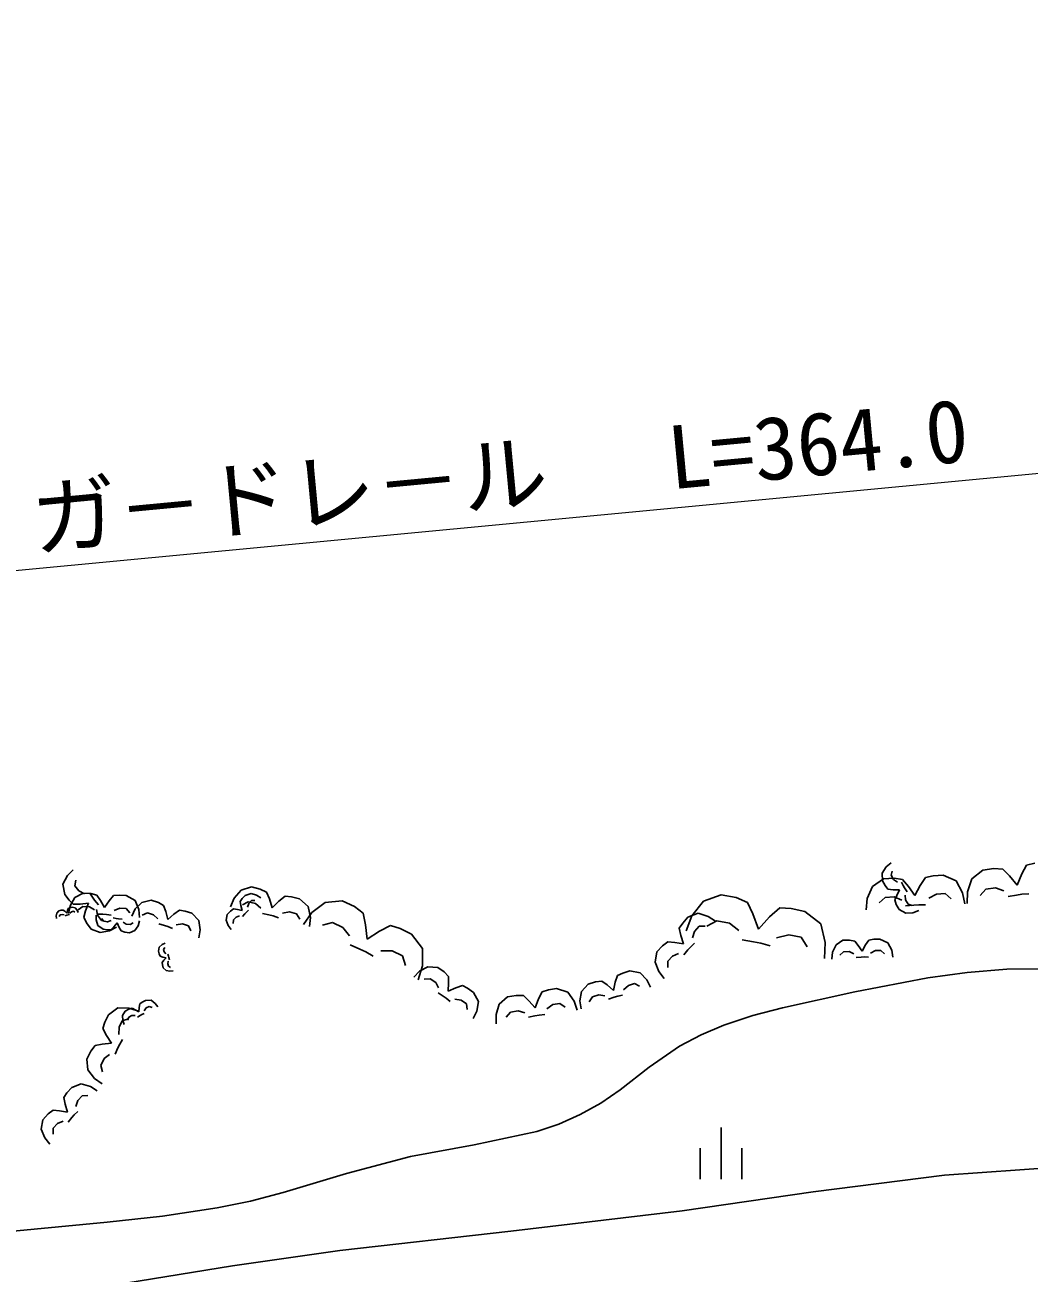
# Model space of a CAD drawing. Units: millimetres, scale not verified. Extents: x 40000 to 680000, y 20000 to 380000.
# Drawn here: x 231361 to 260436, y 271680 to 307831 of the extents above; entities that cross this region are included whole.
import ezdxf
from ezdxf.enums import TextEntityAlignment as Align

# ---------------------------------------------------------------- set-up
doc = ezdxf.new("R2010")
doc.units = ezdxf.units.MM
doc.header["$LTSCALE"] = 1000
doc.layers.add('M-BGD', color=7, linetype='Continuous', lineweight=25)
doc.layers.add('M-STR-HTXT', color=7, linetype='Continuous', lineweight=13)
doc.styles.add('ＭＳ ゴシック', font='')
doc.styles.get('ＭＳ ゴシック').set_extended_font_data('MS Gothic')

msp = doc.modelspace()

# ---------------------------------------------------------------- linework, layer by layer
at = {"layer": 'M-BGD'}
for p, q in [((256180, 283266), (256302, 283443)), ((256302, 283443), (256443, 283557)), ((260227, 283240), (260367, 283493)), ((260367, 283493), (260601, 283555)), ((232460, 282941), (232591, 283191)), ((232591, 283191), (232756, 283362)), ((255902, 282876), (256218, 283096)), ((256193, 283039), (256180, 283266)), ((256218, 283096), (256526, 283115)), ((256474, 283322), (256439, 283201)), ((256439, 283201), (256511, 283077)), ((256511, 283077), (256627, 282997)), ((256526, 283115), (256772, 283079)), ((256772, 283079), (256942, 282881)), ((257285, 282909), (257436, 283141)), ((257436, 283141), (257663, 283183)), ((257663, 283183), (257949, 283200)), ((257949, 283200), (258325, 283036)), ((258653, 282725), (258784, 283099)), ((258784, 283099), (259098, 283353)), ((259098, 283353), (259418, 283396)), ((259418, 283396), (259678, 283378)), ((259678, 283378), (259871, 283184)), ((259871, 283184), (260088, 282918)), ((260088, 282918), (260227, 283240)), ((232513, 282648), (232460, 282941)), ((232834, 283061), (232807, 282898)), ((232807, 282898), (232921, 282748)), ((232921, 282748), (233084, 282663)), ((237417, 282535), (237621, 282770)), ((237621, 282770), (237925, 282864)), ((237925, 282864), (238171, 282803)), ((238171, 282803), (238355, 282714)), ((238355, 282714), (238439, 282517)), ((255750, 282530), (255902, 282876)), ((256273, 282902), (256193, 283039)), ((256351, 282800), (256273, 282902)), ((256504, 282783), (256351, 282800)), ((256689, 282781), (256504, 282783)), ((256603, 282620), (256689, 282781)), ((256744, 283001), (256791, 282905)), ((256791, 282905), (256833, 282833)), ((256833, 282833), (256903, 282721)), ((256942, 282881), (257130, 282613)), ((257130, 282613), (257285, 282909)), ((258325, 283036), (258510, 282696)), ((258646, 282383), (258653, 282725)), ((259188, 282797), (259023, 282616)), ((259463, 282834), (259188, 282797)), ((259702, 282753), (259463, 282834)), ((232639, 282482), (232513, 282648)), ((232756, 282362), (232639, 282482)), ((232667, 282320), (232804, 282555)), ((232957, 282364), (232756, 282362)), ((232804, 282555), (233049, 282686)), ((233199, 282391), (232957, 282364)), ((233049, 282686), (233270, 282674)), ((233112, 282168), (233199, 282391)), ((233235, 282686), (233312, 282568)), ((233270, 282674), (233443, 282628)), ((233312, 282568), (233378, 282481)), ((233378, 282481), (233486, 282347)), ((233443, 282628), (233548, 282473)), ((233548, 282473), (233661, 282265)), ((233661, 282265), (233796, 282464)), ((233796, 282464), (233923, 282617)), ((233923, 282617), (234089, 282629)), ((234089, 282629), (234295, 282617)), ((234295, 282617), (234550, 282469)), ((234550, 282469), (234654, 282210)), ((234555, 282226), (234746, 282417)), ((234746, 282417), (235014, 282481)), ((235014, 282481), (235223, 282413)), ((235223, 282413), (235377, 282326)), ((237313, 282288), (237417, 282535)), ((237594, 282444), (237653, 282526)), ((237615, 282325), (237594, 282444)), ((237653, 282526), (237739, 282617)), ((237829, 282432), (237656, 282348)), ((237739, 282617), (237908, 282678)), ((237840, 282385), (237805, 282280)), ((238040, 282379), (237829, 282432)), ((237917, 282468), (237840, 282385)), ((237908, 282678), (238069, 282626)), ((238017, 282469), (237917, 282468)), ((238191, 282251), (238040, 282379)), ((238069, 282626), (238187, 282545)), ((238439, 282517), (238521, 282259)), ((238521, 282259), (238716, 282454)), ((238716, 282454), (238891, 282598)), ((238891, 282598), (239080, 282575)), ((239080, 282575), (239309, 282518)), ((239309, 282518), (239564, 282296)), ((239666, 282124), (240053, 282417)), ((240053, 282417), (240547, 282465)), ((240547, 282465), (240904, 282293)), ((250672, 282028), (251006, 282451)), ((251006, 282451), (251523, 282639)), ((251523, 282639), (251953, 282553)), ((251953, 282553), (252280, 282415)), ((252280, 282415), (252442, 282080)), ((255719, 282205), (255750, 282530)), ((256265, 282561), (256095, 282400)), ((256530, 282577), (256265, 282561)), ((256751, 282482), (256530, 282577)), ((256548, 282487), (256603, 282620)), ((256592, 282356), (256548, 282487)), ((256678, 282208), (256592, 282356)), ((256848, 282625), (256857, 282492)), ((256857, 282492), (256931, 282365)), ((256931, 282365), (257053, 282322)), ((257247, 282347), (257096, 282338)), ((257441, 282344), (257247, 282347)), ((257752, 282657), (257530, 282536)), ((258009, 282673), (257752, 282657)), ((258177, 282518), (258009, 282673)), ((258510, 282696), (258580, 282377)), ((260074, 282629), (259830, 282588)), ((260230, 282650), (260074, 282629)), ((260433, 282662), (260230, 282650)), ((232267, 282023), (232285, 282107)), ((232276, 281949), (232267, 282023)), ((232285, 282107), (232345, 282171)), ((232345, 282171), (232413, 282190)), ((232381, 282054), (232350, 282010)), ((232439, 282070), (232381, 282054)), ((232413, 282190), (232469, 282193)), ((232492, 282059), (232439, 282070)), ((232469, 282193), (232516, 282157)), ((232516, 282157), (232571, 282106)), ((232576, 282043), (232525, 282027)), ((232571, 282106), (232592, 282179)), ((232609, 282052), (232576, 282043)), ((232592, 282179), (232614, 282238)), ((232653, 282061), (232609, 282052)), ((232614, 282238), (232663, 282258)), ((232618, 282091), (232667, 282320)), ((232663, 282258), (232726, 282275)), ((232707, 282145), (232664, 282108)), ((232764, 282160), (232707, 282145)), ((232726, 282275), (232817, 282256)), ((232809, 282134), (232764, 282160)), ((232817, 282256), (232875, 282189)), ((232875, 282189), (232905, 282121)), ((233038, 282300), (232903, 282199)), ((233228, 282289), (233038, 282300)), ((233061, 281986), (233112, 282168)), ((233139, 281823), (233061, 281986)), ((233379, 282203), (233228, 282289)), ((233422, 281906), (233419, 282050)), ((233431, 282214), (233463, 282042)), ((233614, 282071), (233444, 282076)), ((233463, 282042), (233579, 281889)), ((233722, 282065), (233614, 282071)), ((233860, 282047), (233722, 282065)), ((234109, 282245), (233940, 282177)), ((234294, 282235), (234109, 282245)), ((234401, 282110), (234294, 282235)), ((234451, 282019), (234555, 282226)), ((234654, 282210), (234678, 281976)), ((234905, 282113), (234751, 282050)), ((235085, 282055), (234905, 282113)), ((235208, 281935), (235085, 282055)), ((235377, 282326), (235439, 282150)), ((235439, 282150), (235494, 281923)), ((235494, 281923), (235674, 282079)), ((235674, 282079), (235834, 282194)), ((235834, 282194), (235996, 282163)), ((235996, 282163), (236191, 282100)), ((236191, 282100), (236398, 281894)), ((237185, 281898), (237220, 282064)), ((237220, 282064), (237312, 282162)), ((237312, 282162), (237401, 282225)), ((237475, 281992), (237396, 281907)), ((237401, 282225), (237515, 282213)), ((237574, 282028), (237475, 281992)), ((237515, 282213), (237655, 282184)), ((237655, 282184), (237615, 282325)), ((237727, 282087), (237659, 282009)), ((237772, 282135), (237727, 282087)), ((237835, 282192), (237772, 282135)), ((238427, 282052), (238236, 282093)), ((238547, 282022), (238427, 282052)), ((238698, 281972), (238547, 282022)), ((239020, 282140), (238816, 282100)), ((239226, 282089), (239020, 282140)), ((239319, 281926), (239226, 282089)), ((239428, 281778), (239666, 282124)), ((239564, 282296), (239625, 281983)), ((239625, 281983), (239601, 281716)), ((240904, 282293), (241158, 282099)), ((241158, 282099), (241224, 281770)), ((250411, 281818), (250560, 281984)), ((250512, 281592), (250672, 282028)), ((250560, 281984), (250857, 282099)), ((250857, 282099), (251146, 282012)), ((251146, 282012), (251359, 281874)), ((252442, 282080), (252604, 281642)), ((252604, 281642), (252925, 281994)), ((252925, 281994), (253217, 282259)), ((253217, 282259), (253545, 282235)), ((253545, 282235), (253946, 282155)), ((253946, 282155), (254404, 281792)), ((256866, 282106), (256678, 282208)), ((257096, 282338), (256861, 282317)), ((257075, 282118), (256866, 282106)), ((257244, 282184), (257075, 282118)), ((233274, 281644), (233139, 281823)), ((233535, 281542), (233274, 281644)), ((233473, 281742), (233422, 281906)), ((233622, 281638), (233473, 281742)), ((233579, 281889), (233745, 281851)), ((233582, 281954), (233642, 281873)), ((233748, 281621), (233622, 281638)), ((233642, 281873), (233755, 281857)), ((233851, 281620), (233748, 281621)), ((233755, 281857), (233862, 281891)), ((234014, 281703), (233806, 281590)), ((233936, 281707), (233851, 281620)), ((233917, 281966), (234001, 281949)), ((234029, 281823), (233936, 281707)), ((234001, 281949), (234067, 281940)), ((234088, 281690), (234029, 281823)), ((234067, 281940), (234172, 281929)), ((234145, 281589), (234088, 281690)), ((234205, 281847), (234293, 281787)), ((234293, 281787), (234410, 281771)), ((234410, 281771), (234497, 281826)), ((234636, 281740), (234541, 281603)), ((234678, 281879), (234636, 281740)), ((235400, 281749), (235238, 281796)), ((235502, 281716), (235400, 281749)), ((235630, 281664), (235502, 281716)), ((235919, 281791), (235739, 281768)), ((236094, 281734), (235919, 281791)), ((236164, 281588), (236094, 281734)), ((236432, 281619), (236396, 281389)), ((236398, 281894), (236432, 281619)), ((237241, 281743), (237185, 281898)), ((237329, 281630), (237241, 281743)), ((237396, 281907), (237390, 281805)), ((240263, 281835), (239972, 281761)), ((240570, 281687), (240263, 281835)), ((240759, 281443), (240570, 281687)), ((241224, 281770), (241267, 281351)), ((241626, 281586), (241941, 281751)), ((241941, 281751), (242223, 281656)), ((242223, 281656), (242554, 281496)), ((250308, 281670), (250411, 281818)), ((250352, 281460), (250308, 281670)), ((250881, 281725), (250748, 281576)), ((251059, 281731), (250881, 281725)), ((251393, 281884), (251101, 281724)), ((251763, 281810), (251393, 281884)), ((252034, 281600), (251763, 281810)), ((254404, 281792), (254536, 281256)), ((233806, 281590), (233535, 281542)), ((234249, 281553), (234145, 281589)), ((234384, 281534), (234249, 281553)), ((234541, 281603), (234384, 281534)), ((241267, 281351), (241626, 281586)), ((242554, 281496), (242873, 281076)), ((249820, 281159), (249975, 281274)), ((249975, 281274), (250177, 281257)), ((250177, 281257), (250428, 281211)), ((250428, 281211), (250352, 281460)), ((250748, 281576), (250691, 281388)), ((252458, 281276), (252126, 281332)), ((252668, 281234), (252458, 281276)), ((253477, 281478), (253127, 281392)), ((253838, 281406), (253477, 281478)), ((254012, 281131), (253838, 281406)), ((254536, 281256), (254516, 280791)), ((254846, 281186), (255046, 281317)), ((255046, 281317), (255237, 281323)), ((255237, 281323), (255389, 281297)), ((255389, 281297), (255490, 281172)), ((255703, 281183), (255800, 281324)), ((255800, 281324), (255942, 281346)), ((255942, 281346), (256119, 281352)), ((256119, 281352), (256349, 281244)), ((235227, 281004), (235250, 281121)), ((235250, 280923), (235227, 281004)), ((235250, 281121), (235335, 281195)), ((235277, 280862), (235250, 280923)), ((235335, 281195), (235421, 281234)), ((235407, 281111), (235373, 281054)), ((235373, 281054), (235394, 280982)), ((235394, 280982), (235442, 280926)), ((235502, 280913), (235514, 280858)), ((241057, 281064), (240779, 281187)), ((241231, 280979), (241057, 281064)), ((241447, 280855), (241231, 280979)), ((241993, 281011), (241667, 281014)), ((242291, 280866), (241993, 281011)), ((242873, 281076), (242868, 280578)), ((249605, 280685), (249660, 280980)), ((249660, 280980), (249820, 281159)), ((250290, 280932), (250116, 280863)), ((250560, 281041), (250441, 280901)), ((250638, 281128), (250560, 281041)), ((250747, 281233), (250638, 281128)), ((252935, 281159), (252668, 281234)), ((254722, 280774), (254746, 280975)), ((254746, 280975), (254846, 281186)), ((255066, 280985), (254958, 280888)), ((255230, 280990), (255066, 280985)), ((255365, 280928), (255230, 280990)), ((255490, 281172), (255602, 281002)), ((255602, 281002), (255703, 281183)), ((255988, 281019), (255848, 280948)), ((256147, 281024), (255988, 281019)), ((256248, 280925), (256147, 281024)), ((256349, 281244), (256458, 281030)), ((256458, 281030), (256495, 280831)), ((235352, 280833), (235277, 280862)), ((235336, 280677), (235381, 280738)), ((235341, 280605), (235336, 280677)), ((235366, 280519), (235341, 280605)), ((235446, 280808), (235352, 280833)), ((235381, 280738), (235446, 280808)), ((235507, 280709), (235494, 280640)), ((235494, 280640), (235515, 280566)), ((235514, 280858), (235526, 280816)), ((235515, 280566), (235571, 280528)), ((235526, 280816), (235547, 280750)), ((242382, 280588), (242291, 280866)), ((242868, 280578), (242746, 280177)), ((242786, 280422), (243030, 280551)), ((243030, 280551), (243312, 280533)), ((243312, 280533), (243496, 280404)), ((249711, 280411), (249605, 280685)), ((249978, 280710), (249972, 280528)), ((250116, 280863), (249978, 280710)), ((255577, 280833), (255430, 280823)), ((255670, 280836), (255577, 280833)), ((255790, 280831), (255670, 280836)), ((235448, 280443), (235366, 280519)), ((235556, 280422), (235448, 280443)), ((235650, 280433), (235556, 280422)), ((242621, 280250), (242786, 280422)), ((243095, 280206), (242925, 280191)), ((243254, 280094), (243095, 280206)), ((243496, 280404), (243621, 280272)), ((243621, 280272), (243628, 280082)), ((248456, 280105), (248523, 280297)), ((248523, 280297), (248676, 280367)), ((248676, 280367), (248877, 280430)), ((248877, 280430), (249173, 280380)), ((249173, 280380), (249365, 280171)), ((249365, 280171), (249471, 279957)), ((249871, 280215), (249711, 280411)), ((255395, 279822), (257502, 280227)), ((257502, 280227), (258644, 280382)), ((258644, 280382), (259791, 280477)), ((259791, 280477), (260700, 280492)), ((243337, 279940), (243254, 280094)), ((243628, 280082), (243614, 279842)), ((243614, 279842), (243837, 279942)), ((243837, 279942), (244029, 280006)), ((244029, 280006), (244178, 279927)), ((244178, 279927), (244350, 279806)), ((246233, 279621), (246337, 279826)), ((246337, 279826), (246521, 279881)), ((246521, 279881), (246755, 279922)), ((246755, 279922), (247080, 279820)), ((247080, 279820), (247264, 279556)), ((247433, 279564), (247479, 279837)), ((247479, 279837), (247665, 280049)), ((247665, 280049), (247880, 280117)), ((247880, 280117), (248062, 280135)), ((248062, 280135), (248217, 280025)), ((248217, 280025), (248399, 279867)), ((248399, 279867), (248456, 280105)), ((248833, 280009), (248696, 279884)), ((249013, 280066), (248833, 280009)), ((249159, 279985), (249013, 280066)), ((253295, 279358), (255395, 279822)), ((234669, 279371), (234685, 279476)), ((234685, 279476), (234757, 279527)), ((234757, 279527), (234855, 279578)), ((234855, 279578), (235012, 279581)), ((235012, 279581), (235131, 279491)), ((235131, 279491), (235206, 279391)), ((243470, 279700), (243325, 279795)), ((243560, 279637), (243470, 279700)), ((243670, 279547), (243560, 279637)), ((243990, 279585), (243808, 279617)), ((244145, 279477), (243990, 279585)), ((244170, 279312), (244145, 279477)), ((244350, 279806), (244491, 279542)), ((244491, 279542), (244442, 279262)), ((245001, 279169), (245094, 279469)), ((245094, 279469), (245336, 279679)), ((245336, 279679), (245588, 279722)), ((245588, 279722), (245795, 279715)), ((245795, 279715), (245953, 279567)), ((245953, 279567), (246132, 279363)), ((246132, 279363), (246233, 279621)), ((246642, 279456), (246469, 279336)), ((246853, 279492), (246642, 279456)), ((247005, 279379), (246853, 279492)), ((247264, 279556), (247350, 279299)), ((247469, 279328), (247433, 279564)), ((247793, 279677), (247701, 279533)), ((247978, 279735), (247793, 279677)), ((248152, 279707), (247978, 279735)), ((248424, 279666), (248260, 279609)), ((248529, 279699), (248424, 279666)), ((248667, 279732), (248529, 279699)), ((233675, 278946), (233778, 279158)), ((233778, 279158), (234047, 279361)), ((234047, 279361), (234365, 279356)), ((234190, 279139), (234266, 279267)), ((234192, 278994), (234190, 279139)), ((234266, 279267), (234371, 279322)), ((234368, 279087), (234334, 279004)), ((234365, 279356), (234622, 279278)), ((234457, 279135), (234368, 279087)), ((234371, 279322), (234462, 279349)), ((234550, 279137), (234457, 279135)), ((234462, 279349), (234553, 279307)), ((234553, 279307), (234662, 279243)), ((234694, 279141), (234615, 279096)), ((234662, 279243), (234669, 279371)), ((234745, 279168), (234694, 279141)), ((234813, 279198), (234745, 279168)), ((234872, 279357), (234813, 279279)), ((234960, 279403), (234872, 279357)), ((235043, 279376), (234960, 279403)), ((244442, 279262), (244337, 279048)), ((245005, 278898), (245001, 279169)), ((245423, 279241), (245297, 279093)), ((245640, 279279), (245423, 279241)), ((245831, 279221), (245640, 279279)), ((246129, 279133), (245937, 279094)), ((246253, 279154), (246129, 279133)), ((246413, 279169), (246253, 279154)), ((251595, 278856), (252436, 279135)), ((252436, 279135), (253295, 279358)), ((233614, 278767), (233675, 278946)), ((233719, 278565), (233614, 278767)), ((234087, 278798), (234084, 278590)), ((234180, 278988), (234087, 278798)), ((234358, 279046), (234180, 278988)), ((234233, 278876), (234192, 278994)), ((250943, 278579), (251595, 278856)), ((233869, 278335), (233719, 278565)), ((234186, 278449), (234106, 278311)), ((250317, 278248), (250943, 278579)), ((233155, 277877), (233266, 278105)), ((233266, 278105), (233390, 278267)), ((233390, 278267), (233600, 278308)), ((233600, 278308), (233869, 278335)), ((233809, 278011), (233652, 277891)), ((234052, 278200), (233972, 278023)), ((234106, 278311), (234052, 278200)), ((249439, 277643), (250317, 278248)), ((233185, 277562), (233155, 277877)), ((233652, 277891), (233557, 277695)), ((233557, 277695), (233604, 277508)), ((248595, 276988), (249439, 277643)), ((233372, 277314), (233185, 277562)), ((233592, 277161), (233372, 277314)), ((232577, 276901), (232714, 277056)), ((232714, 277056), (232989, 277163)), ((232989, 277163), (233257, 277084)), ((233257, 277084), (233455, 276957)), ((248034, 276604), (248595, 276988)), ((232482, 276764), (232577, 276901)), ((232523, 276569), (232482, 276764)), ((232595, 276339), (232523, 276569)), ((232890, 276678), (232838, 276503)), ((233013, 276817), (232890, 276678)), ((233178, 276823), (233013, 276817)), ((247441, 276271), (248034, 276604)), ((231883, 276121), (232031, 276287)), ((232031, 276287), (232174, 276395)), ((232174, 276395), (232362, 276380)), ((232362, 276380), (232595, 276339)), ((232790, 276262), (232718, 276181)), ((232890, 276360), (232790, 276262)), ((246822, 275996), (247441, 276271)), ((231833, 275848), (231883, 276121)), ((231932, 275594), (231833, 275848)), ((232180, 275872), (232175, 275703)), ((232307, 276014), (232180, 275872)), ((232468, 276079), (232307, 276014)), ((232718, 276181), (232608, 276050)), ((246184, 275778), (246822, 275996)), ((251516, 275898), (251516, 274398)), ((232082, 275412), (231932, 275594)), ((244368, 275391), (246184, 275778)), ((242525, 275060), (244368, 275391)), ((250916, 275301), (250916, 274401)), ((252116, 275301), (252116, 274401)), ((240668, 274564), (242525, 275060)), ((257984, 274518), (262955, 274865)), ((238834, 274011), (240668, 274564)), ((254187, 274030), (257984, 274518)), ((250396, 273483), (254187, 274030)), ((236931, 273571), (237890, 273762)), ((237890, 273762), (238834, 274011)), ((233739, 273151), (235341, 273332)), ((235341, 273332), (236931, 273571)), ((245435, 272889), (250396, 273483)), ((230919, 272882), (233739, 273151)), ((240480, 272333), (245435, 272889)), ((237375, 271890), (240480, 272333)), ((234280, 271387), (237375, 271890))]:
    msp.add_line(p, q, dxfattribs=at)
at = {"layer": 'M-STR-HTXT'}
msp.add_line((498196, 317390), (182067, 287367), dxfattribs=at)

# ---------------------------------------------------------------- texts
at = {"layer": 'M-STR-HTXT', "style": 'ＭＳ ゴシック'}
for s, p in [('L=364.0', (250115, 293831)), ('ガ－ドレ－ル', (231686, 292058))]:
    msp.add_text(s, height=1833, rotation=5.4, dxfattribs=at).set_placement(p, align=Align.BOTTOM_LEFT)

doc.saveas('drawing.dxf')
